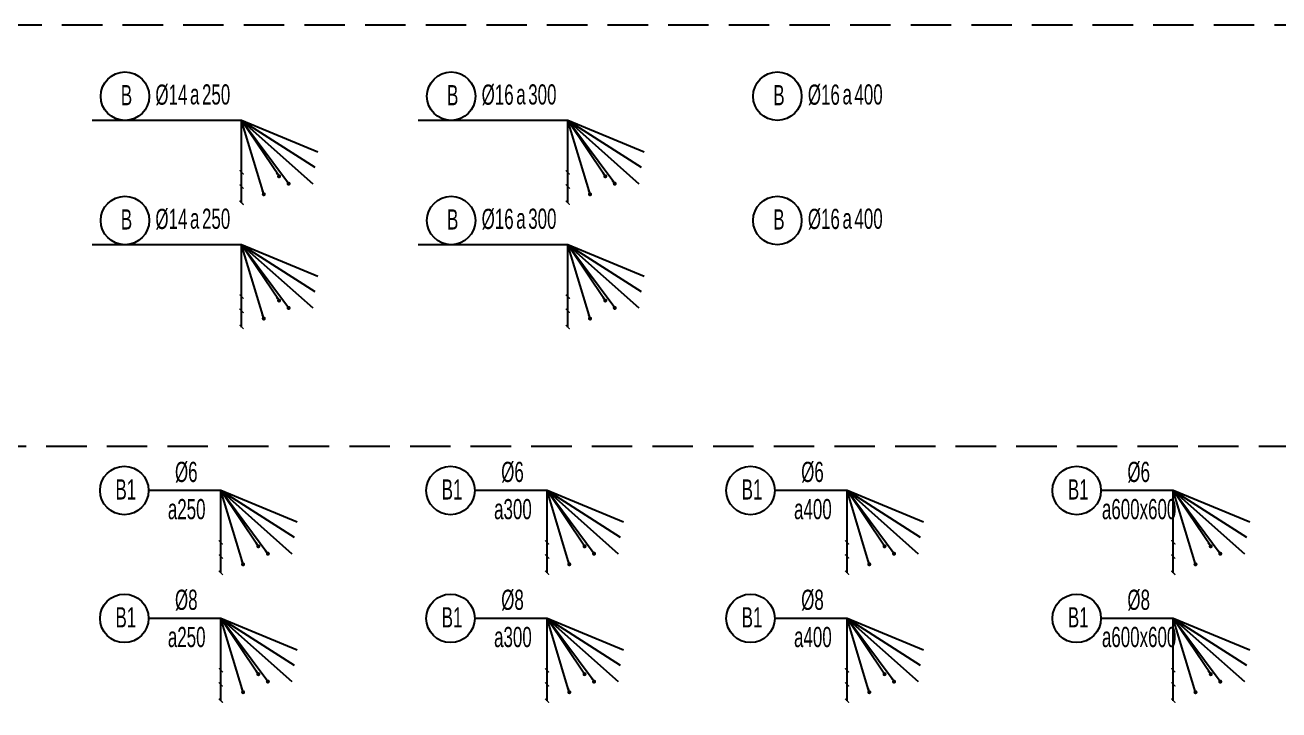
# Model space of a CAD drawing. Header units: millimetres. Extents: x -147841 to 368790, y -162721 to 84261.
# Drawn here: x -5617 to 2138, y -59794 to -55555 of the extents above; entities that cross this region are included whole.
import ezdxf
from ezdxf.enums import TextEntityAlignment as Align

# ---------------------------------------------------------------- set-up
doc = ezdxf.new("R2010")
doc.units = ezdxf.units.MM
doc.header["$LTSCALE"] = 1000
doc.header["$MEASUREMENT"] = 0
doc.linetypes.add('HIDDEN', pattern=[0.375, 0.25, -0.125])
doc.layers.get('0').update_dxf_attribs({"linetype": 'CONTINUOUS', "lineweight": 18})
for name, color, linetype in [('KC-Cotthep', 8, 'CONTINUOUS'), ('KC-Khuat', 9, 'HIDDEN'), ('KC-Text', 31, 'CONTINUOUS')]:
    doc.layers.add(name, color=color, linetype=linetype)
doc.styles.add('ARIAL', font='arial.ttf', dxfattribs={"width": 0.7})
doc.dimstyles.new('2.5-50', dxfattribs={"dimscale": 50, "dimtxt": 2.5, "dimasz": 1, "dimexe": 1, "dimexo": 2, "dimgap": 1, "dimtad": 1, "dimdec": 1, "dimdsep": 46, "dimtxsty": 'ARIAL', "dimblk": 'ARCHTICK', "dimcen": -1, "dimdle": 1, "dimclrd": 256, "dimclre": 256, "dimclrt": 3, "dimadec": 0, "dimazin": 2, "dimtfac": 0.1, "dimtdec": 1, "dimtmove": 0, "dimatfit": 1, "dimldrblk": 'ARCHTICK', "dimfxl": 1, "dimtvp": 0.833333, "dimtfill": 1, "dimtolj": 1, "dimtzin": 12, "dimarcsym": 0})

# ---------------------------------------------------------------- blocks, each defined once
blk = doc.blocks.new('att_thep_1')
blk.add_circle((0, 300), 300)
at = {"color": 31, "style": 'ARIAL', "width": 0.6}
blk.add_attdef('SH', text='', height=250, dxfattribs=at).set_placement((19, 189), align=Align.CENTER)
blk.add_attdef('DK', text='', height=250, dxfattribs=at).set_placement((773, 195), align=Align.RIGHT)
blk.add_attdef('KC', (953, 197), '', height=250, dxfattribs=at)
at = {"layer": 'KC-Text', "color": 31, "style": 'ARIAL', "width": 0.6}
blk.add_text('a', height=250, dxfattribs=at).set_placement((805, 199))
blk = doc.blocks.new('att_thep_2')
blk.add_circle((-300, 0), 300)
at = {"color": 3, "style": 'ARIAL', "width": 0.6}
blk.add_attdef('DK', text='', height=250, dxfattribs=at).set_placement((467, 105), align=Align.CENTER)
at = {"color": 31, "style": 'ARIAL', "width": 0.6}
blk.add_attdef('SH', text='', height=250, dxfattribs=at).set_placement((-281, -111), align=Align.CENTER)
at = {"color": 2, "style": 'ARIAL', "width": 0.6}
blk.add_attdef('KC', text='', height=250, dxfattribs=at).set_placement((472, -355), align=Align.CENTER)
blk = doc.blocks.new('_ARCHTICK')
at = {"color": 0, "linetype": 'ByBlock', "const_width": 0.3}
blk.add_lwpolyline([(-0.5, -0.5), (0.5, 0.5)], dxfattribs=at)

msp = doc.modelspace()

# ---------------------------------------------------------------- linework, layer by layer
at = {"layer": 'KC-Khuat'}
for points in [[(-11486.29, -58161.96), (14360.78, -58161.96), (14360.78, -55555.35), (-11486.29, -55555.35)], [(-11486.29, -58161.96), (14360.78, -58161.96), (14360.78, -60903.18), (-11486.29, -60903.18)]]:
    msp.add_lwpolyline(points, close=True, dxfattribs=at)

# ---------------------------------------------------------------- block references
at = {"layer": 'KC-Cotthep'}
ref = msp.add_blockref('att_thep_1', (-4999.53, -56145.79), dxfattribs=dict(at, xscale=0.5, yscale=0.5, zscale=0.5))
ref.add_attrib('SH', 'B', dxfattribs={"layer": '0', "color": 31, "height": 125, "style": 'ARIAL', "width": 0.6}).set_placement((-4990.02, -56051.53), align=Align.CENTER)
ref.add_attrib('KC', '250', (-4523.09, -56047.21), dxfattribs={"layer": '0', "color": 5, "height": 125, "style": 'ARIAL', "width": 0.6})
ref.add_attrib('DK', '%%C14', dxfattribs={"layer": '0', "color": 125, "height": 125, "style": 'ARIAL', "width": 0.6}).set_placement((-4613.26, -56048.35), align=Align.RIGHT)
ref = msp.add_blockref('att_thep_1', (-2981.67, -56145.79), dxfattribs=dict(at, xscale=0.5, yscale=0.5, zscale=0.5))
ref.add_attrib('SH', 'B', dxfattribs={"layer": '0', "color": 31, "height": 125, "style": 'ARIAL', "width": 0.6}).set_placement((-2972.16, -56051.53), align=Align.CENTER)
ref.add_attrib('KC', '300', (-2505.23, -56047.21), dxfattribs={"layer": '0', "color": 3, "height": 125, "style": 'ARIAL', "width": 0.6})
ref.add_attrib('DK', '%%C16', dxfattribs={"layer": '0', "color": 31, "height": 125, "style": 'ARIAL', "width": 0.6}).set_placement((-2595.4, -56048.35), align=Align.RIGHT)
ref = msp.add_blockref('att_thep_1', (-963.81, -56145.79), dxfattribs=dict(at, xscale=0.5, yscale=0.5, zscale=0.5))
ref.add_attrib('SH', 'B', dxfattribs={"layer": '0', "color": 31, "height": 125, "style": 'ARIAL', "width": 0.6}).set_placement((-954.31, -56051.53), align=Align.CENTER)
ref.add_attrib('KC', '400', (-487.38, -56047.21), dxfattribs={"layer": '0', "color": 4, "height": 125, "style": 'ARIAL', "width": 0.6})
ref.add_attrib('DK', '%%C16', dxfattribs={"layer": '0', "color": 31, "height": 125, "style": 'ARIAL', "width": 0.6}).set_placement((-577.54, -56048.35), align=Align.RIGHT)
ref = msp.add_blockref('att_thep_1', (-4999.53, -56914.89), dxfattribs=dict(at, xscale=0.5, yscale=0.5, zscale=0.5))
ref.add_attrib('SH', 'B', dxfattribs={"layer": '0', "color": 31, "height": 125, "style": 'ARIAL', "width": 0.6}).set_placement((-4990.02, -56820.63), align=Align.CENTER)
ref.add_attrib('KC', '250', (-4523.09, -56816.31), dxfattribs={"layer": '0', "color": 5, "height": 125, "style": 'ARIAL', "width": 0.6})
ref.add_attrib('DK', '%%C14', dxfattribs={"layer": '0', "color": 125, "height": 125, "style": 'ARIAL', "width": 0.6}).set_placement((-4613.26, -56817.45), align=Align.RIGHT)
ref = msp.add_blockref('att_thep_1', (-2981.67, -56914.89), dxfattribs=dict(at, xscale=0.5, yscale=0.5, zscale=0.5))
ref.add_attrib('SH', 'B', dxfattribs={"layer": '0', "color": 31, "height": 125, "style": 'ARIAL', "width": 0.6}).set_placement((-2972.16, -56820.63), align=Align.CENTER)
ref.add_attrib('KC', '300', (-2505.23, -56816.31), dxfattribs={"layer": '0', "color": 3, "height": 125, "style": 'ARIAL', "width": 0.6})
ref.add_attrib('DK', '%%C16', dxfattribs={"layer": '0', "color": 31, "height": 125, "style": 'ARIAL', "width": 0.6}).set_placement((-2595.4, -56817.45), align=Align.RIGHT)
ref = msp.add_blockref('att_thep_1', (-963.81, -56914.89), dxfattribs=dict(at, xscale=0.5, yscale=0.5, zscale=0.5))
ref.add_attrib('SH', 'B', dxfattribs={"layer": '0', "color": 31, "height": 125, "style": 'ARIAL', "width": 0.6}).set_placement((-954.31, -56820.63), align=Align.CENTER)
ref.add_attrib('KC', '400', (-487.38, -56816.31), dxfattribs={"layer": '0', "color": 4, "height": 125, "style": 'ARIAL', "width": 0.6})
ref.add_attrib('DK', '%%C16', dxfattribs={"layer": '0', "color": 31, "height": 125, "style": 'ARIAL', "width": 0.6}).set_placement((-577.54, -56817.45), align=Align.RIGHT)
ref = msp.add_blockref('att_thep_2', (-4853.59, -58435.82), dxfattribs=dict(at, xscale=0.5, yscale=0.5, zscale=0.5))
ref.add_attrib('KC', 'a250', dxfattribs={"layer": '0', "color": 5, "height": 125, "style": 'ARIAL', "width": 0.6}).set_placement((-4617.65, -58613.47), align=Align.CENTER)
ref.add_attrib('DK', '%%C6', dxfattribs={"layer": '0', "color": 3, "height": 125, "style": 'ARIAL', "width": 0.6}).set_placement((-4620.29, -58383.12), align=Align.CENTER)
ref.add_attrib('SH', 'B1', dxfattribs={"layer": '0', "color": 31, "height": 125, "style": 'ARIAL', "width": 0.6}).set_placement((-4994.08, -58491.56), align=Align.CENTER)
ref = msp.add_blockref('att_thep_2', (-2835.73, -58435.82), dxfattribs=dict(at, xscale=0.5, yscale=0.5, zscale=0.5))
ref.add_attrib('KC', 'a300', dxfattribs={"layer": '0', "color": 3, "height": 125, "style": 'ARIAL', "width": 0.6}).set_placement((-2599.8, -58613.47), align=Align.CENTER)
ref.add_attrib('DK', '%%C6', dxfattribs={"layer": '0', "color": 3, "height": 125, "style": 'ARIAL', "width": 0.6}).set_placement((-2602.43, -58383.12), align=Align.CENTER)
ref.add_attrib('SH', 'B1', dxfattribs={"layer": '0', "color": 31, "height": 125, "style": 'ARIAL', "width": 0.6}).set_placement((-2976.22, -58491.56), align=Align.CENTER)
ref = msp.add_blockref('att_thep_2', (-980.23, -58435.82), dxfattribs=dict(at, xscale=0.5, yscale=0.5, zscale=0.5))
ref.add_attrib('KC', 'a400', dxfattribs={"layer": '0', "color": 4, "height": 125, "style": 'ARIAL', "width": 0.6}).set_placement((-744.3, -58613.47), align=Align.CENTER)
ref.add_attrib('DK', '%%C6', dxfattribs={"layer": '0', "color": 3, "height": 125, "style": 'ARIAL', "width": 0.6}).set_placement((-746.93, -58383.12), align=Align.CENTER)
ref.add_attrib('SH', 'B1', dxfattribs={"layer": '0', "color": 31, "height": 125, "style": 'ARIAL', "width": 0.6}).set_placement((-1120.72, -58491.56), align=Align.CENTER)
ref = msp.add_blockref('att_thep_2', (1037.63, -58435.82), dxfattribs=dict(at, xscale=0.5, yscale=0.5, zscale=0.5))
ref.add_attrib('KC', 'a600x600', dxfattribs={"layer": '0', "color": 6, "height": 125, "style": 'ARIAL', "width": 0.6}).set_placement((1273.56, -58613.47), align=Align.CENTER)
ref.add_attrib('DK', '%%C6', dxfattribs={"layer": '0', "color": 3, "height": 125, "style": 'ARIAL', "width": 0.6}).set_placement((1270.92, -58383.12), align=Align.CENTER)
ref.add_attrib('SH', 'B1', dxfattribs={"layer": '0', "color": 31, "height": 125, "style": 'ARIAL', "width": 0.6}).set_placement((897.13, -58491.56), align=Align.CENTER)
ref = msp.add_blockref('att_thep_2', (-4853.59, -59227.24), dxfattribs=dict(at, xscale=0.5, yscale=0.5, zscale=0.5))
ref.add_attrib('KC', 'a250', dxfattribs={"layer": '0', "color": 5, "height": 125, "style": 'ARIAL', "width": 0.6}).set_placement((-4617.65, -59404.89), align=Align.CENTER)
ref.add_attrib('DK', '%%C8', dxfattribs={"layer": '0', "color": 175, "height": 125, "style": 'ARIAL', "width": 0.6}).set_placement((-4620.29, -59174.54), align=Align.CENTER)
ref.add_attrib('SH', 'B1', dxfattribs={"layer": '0', "color": 31, "height": 125, "style": 'ARIAL', "width": 0.6}).set_placement((-4994.08, -59282.98), align=Align.CENTER)
ref = msp.add_blockref('att_thep_2', (-2835.73, -59227.24), dxfattribs=dict(at, xscale=0.5, yscale=0.5, zscale=0.5))
ref.add_attrib('KC', 'a300', dxfattribs={"layer": '0', "color": 3, "height": 125, "style": 'ARIAL', "width": 0.6}).set_placement((-2599.8, -59404.89), align=Align.CENTER)
ref.add_attrib('DK', '%%C8', dxfattribs={"layer": '0', "color": 175, "height": 125, "style": 'ARIAL', "width": 0.6}).set_placement((-2602.43, -59174.54), align=Align.CENTER)
ref.add_attrib('SH', 'B1', dxfattribs={"layer": '0', "color": 31, "height": 125, "style": 'ARIAL', "width": 0.6}).set_placement((-2976.22, -59282.98), align=Align.CENTER)
ref = msp.add_blockref('att_thep_2', (-980.23, -59227.24), dxfattribs=dict(at, xscale=0.5, yscale=0.5, zscale=0.5))
ref.add_attrib('KC', 'a400', dxfattribs={"layer": '0', "color": 4, "height": 125, "style": 'ARIAL', "width": 0.6}).set_placement((-744.3, -59404.89), align=Align.CENTER)
ref.add_attrib('DK', '%%C8', dxfattribs={"layer": '0', "color": 175, "height": 125, "style": 'ARIAL', "width": 0.6}).set_placement((-746.93, -59174.54), align=Align.CENTER)
ref.add_attrib('SH', 'B1', dxfattribs={"layer": '0', "color": 31, "height": 125, "style": 'ARIAL', "width": 0.6}).set_placement((-1120.72, -59282.98), align=Align.CENTER)
ref = msp.add_blockref('att_thep_2', (1037.63, -59227.24), dxfattribs=dict(at, xscale=0.5, yscale=0.5, zscale=0.5))
ref.add_attrib('KC', 'a600x600', dxfattribs={"layer": '0', "color": 6, "height": 125, "style": 'ARIAL', "width": 0.6}).set_placement((1273.56, -59404.89), align=Align.CENTER)
ref.add_attrib('DK', '%%C8', dxfattribs={"layer": '0', "color": 175, "height": 125, "style": 'ARIAL', "width": 0.6}).set_placement((1270.92, -59174.54), align=Align.CENTER)
ref.add_attrib('SH', 'B1', dxfattribs={"layer": '0', "color": 31, "height": 125, "style": 'ARIAL', "width": 0.6}).set_placement((897.13, -59282.98), align=Align.CENTER)

# ---------------------------------------------------------------- leaders
at = {"layer": 'KC-Cotthep', "linetype": 'ByBlock'}
for points, override in [([(-4046.36, -56490.96), (-4278.11, -56145.79), (-5202.92, -56145.79)], {"dimasz": 0.5, "dimldrblk": 'DOT'}), ([(-4140.69, -56602.46), (-4278.11, -56145.79), (-5202.92, -56145.79)], {"dimasz": 0.5, "dimldrblk": 'DOT'}), ([(-3987.49, -56536.85), (-4278.11, -56145.79), (-5202.92, -56145.79)], {"dimasz": 0.5, "dimldrblk": 'DOT'}), ([(-3805.61, -56342.32), (-4278.11, -56145.79), (-5202.92, -56145.79)], {"dimasz": 0.5, "dimldrblk": 'None'}), ([(-3823.12, -56436.36), (-4278.11, -56145.79), (-5202.92, -56145.79)], {"dimasz": 0.5, "dimldrblk": 'None'}), ([(-3836.25, -56539.14), (-4278.11, -56145.79), (-5202.92, -56145.79)], {"dimasz": 0.5, "dimldrblk": 'None'}), ([(-4278.11, -56655.04), (-4278.11, -56145.79), (-5202.92, -56145.79)], {"dimasz": 0.5}), ([(-4278.11, -56554.45), (-4278.11, -56145.79), (-5202.92, -56145.79)], {"dimasz": 0.5}), ([(-4278.11, -56466.97), (-4278.11, -56145.79), (-5202.92, -56145.79)], {"dimasz": 0.5}), ([(-2028.5, -56490.96), (-2260.25, -56145.79), (-3185.06, -56145.79)], {"dimasz": 0.5, "dimldrblk": 'DOT'}), ([(-2122.83, -56602.46), (-2260.25, -56145.79), (-3185.06, -56145.79)], {"dimasz": 0.5, "dimldrblk": 'DOT'}), ([(-1969.63, -56536.85), (-2260.25, -56145.79), (-3185.06, -56145.79)], {"dimasz": 0.5, "dimldrblk": 'DOT'}), ([(-1787.75, -56342.32), (-2260.25, -56145.79), (-3185.06, -56145.79)], {"dimasz": 0.5, "dimldrblk": 'None'}), ([(-1805.26, -56436.36), (-2260.25, -56145.79), (-3185.06, -56145.79)], {"dimasz": 0.5, "dimldrblk": 'None'}), ([(-1818.39, -56539.14), (-2260.25, -56145.79), (-3185.06, -56145.79)], {"dimasz": 0.5, "dimldrblk": 'None'}), ([(-2260.25, -56655.04), (-2260.25, -56145.79), (-3185.06, -56145.79)], {"dimasz": 0.5}), ([(-2260.25, -56554.45), (-2260.25, -56145.79), (-3185.06, -56145.79)], {"dimasz": 0.5}), ([(-2260.25, -56466.97), (-2260.25, -56145.79), (-3185.06, -56145.79)], {"dimasz": 0.5}), ([(-4046.36, -57260.06), (-4278.11, -56914.89), (-5202.92, -56914.89)], {"dimasz": 0.5, "dimldrblk": 'DOT'}), ([(-4140.69, -57371.56), (-4278.11, -56914.89), (-5202.92, -56914.89)], {"dimasz": 0.5, "dimldrblk": 'DOT'}), ([(-3987.49, -57305.95), (-4278.11, -56914.89), (-5202.92, -56914.89)], {"dimasz": 0.5, "dimldrblk": 'DOT'}), ([(-3805.61, -57111.42), (-4278.11, -56914.89), (-5202.92, -56914.89)], {"dimasz": 0.5, "dimldrblk": 'None'}), ([(-3823.12, -57205.46), (-4278.11, -56914.89), (-5202.92, -56914.89)], {"dimasz": 0.5, "dimldrblk": 'None'}), ([(-3836.25, -57308.24), (-4278.11, -56914.89), (-5202.92, -56914.89)], {"dimasz": 0.5, "dimldrblk": 'None'}), ([(-4278.11, -57424.14), (-4278.11, -56914.89), (-5202.92, -56914.89)], {"dimasz": 0.5}), ([(-4278.11, -57323.55), (-4278.11, -56914.89), (-5202.92, -56914.89)], {"dimasz": 0.5}), ([(-4278.11, -57236.07), (-4278.11, -56914.89), (-5202.92, -56914.89)], {"dimasz": 0.5}), ([(-2028.5, -57260.06), (-2260.25, -56914.89), (-3185.06, -56914.89)], {"dimasz": 0.5, "dimldrblk": 'DOT'}), ([(-2122.83, -57371.56), (-2260.25, -56914.89), (-3185.06, -56914.89)], {"dimasz": 0.5, "dimldrblk": 'DOT'}), ([(-1969.63, -57305.95), (-2260.25, -56914.89), (-3185.06, -56914.89)], {"dimasz": 0.5, "dimldrblk": 'DOT'}), ([(-1787.75, -57111.42), (-2260.25, -56914.89), (-3185.06, -56914.89)], {"dimasz": 0.5, "dimldrblk": 'None'}), ([(-1805.26, -57205.46), (-2260.25, -56914.89), (-3185.06, -56914.89)], {"dimasz": 0.5, "dimldrblk": 'None'}), ([(-1818.39, -57308.24), (-2260.25, -56914.89), (-3185.06, -56914.89)], {"dimasz": 0.5, "dimldrblk": 'None'}), ([(-2260.25, -57424.14), (-2260.25, -56914.89), (-3185.06, -56914.89)], {"dimasz": 0.5}), ([(-2260.25, -57323.55), (-2260.25, -56914.89), (-3185.06, -56914.89)], {"dimasz": 0.5}), ([(-2260.25, -57236.07), (-2260.25, -56914.89), (-3185.06, -56914.89)], {"dimasz": 0.5}), ([(-4174.55, -58780.99), (-4406.3, -58435.82), (-4853.59, -58435.82)], {"dimasz": 0.5, "dimldrblk": 'DOT'}), ([(-4268.88, -58892.49), (-4406.3, -58435.82), (-4853.59, -58435.82)], {"dimasz": 0.5, "dimldrblk": 'DOT'}), ([(-4115.68, -58826.88), (-4406.3, -58435.82), (-4853.59, -58435.82)], {"dimasz": 0.5, "dimldrblk": 'DOT'}), ([(-3933.8, -58632.35), (-4406.3, -58435.82), (-4853.59, -58435.82)], {"dimasz": 0.5, "dimldrblk": 'None'}), ([(-3951.31, -58726.39), (-4406.3, -58435.82), (-4853.59, -58435.82)], {"dimasz": 0.5, "dimldrblk": 'None'}), ([(-3964.44, -58829.17), (-4406.3, -58435.82), (-4853.59, -58435.82)], {"dimasz": 0.5, "dimldrblk": 'None'}), ([(-4406.3, -58945.07), (-4406.3, -58435.82), (-4853.59, -58435.82)], {"dimasz": 0.5}), ([(-4406.3, -58844.48), (-4406.3, -58435.82), (-4853.59, -58435.82)], {"dimasz": 0.5}), ([(-4406.3, -58757), (-4406.3, -58435.82), (-4853.59, -58435.82)], {"dimasz": 0.5}), ([(-2156.7, -58780.99), (-2388.44, -58435.82), (-2835.73, -58435.82)], {"dimasz": 0.5, "dimldrblk": 'DOT'}), ([(-2251.02, -58892.49), (-2388.44, -58435.82), (-2835.73, -58435.82)], {"dimasz": 0.5, "dimldrblk": 'DOT'}), ([(-2097.83, -58826.88), (-2388.44, -58435.82), (-2835.73, -58435.82)], {"dimasz": 0.5, "dimldrblk": 'DOT'}), ([(-1915.95, -58632.35), (-2388.44, -58435.82), (-2835.73, -58435.82)], {"dimasz": 0.5, "dimldrblk": 'None'}), ([(-1933.45, -58726.39), (-2388.44, -58435.82), (-2835.73, -58435.82)], {"dimasz": 0.5, "dimldrblk": 'None'}), ([(-1946.59, -58829.17), (-2388.44, -58435.82), (-2835.73, -58435.82)], {"dimasz": 0.5, "dimldrblk": 'None'}), ([(-2388.44, -58945.07), (-2388.44, -58435.82), (-2835.73, -58435.82)], {"dimasz": 0.5}), ([(-2388.44, -58844.48), (-2388.44, -58435.82), (-2835.73, -58435.82)], {"dimasz": 0.5}), ([(-2388.44, -58757), (-2388.44, -58435.82), (-2835.73, -58435.82)], {"dimasz": 0.5}), ([(-301.2, -58780.99), (-532.94, -58435.82), (-980.23, -58435.82)], {"dimasz": 0.5, "dimldrblk": 'DOT'}), ([(-395.52, -58892.49), (-532.94, -58435.82), (-980.23, -58435.82)], {"dimasz": 0.5, "dimldrblk": 'DOT'}), ([(-242.33, -58826.88), (-532.94, -58435.82), (-980.23, -58435.82)], {"dimasz": 0.5, "dimldrblk": 'DOT'}), ([(-60.44, -58632.35), (-532.94, -58435.82), (-980.23, -58435.82)], {"dimasz": 0.5, "dimldrblk": 'None'}), ([(-77.95, -58726.39), (-532.94, -58435.82), (-980.23, -58435.82)], {"dimasz": 0.5, "dimldrblk": 'None'}), ([(-91.09, -58829.17), (-532.94, -58435.82), (-980.23, -58435.82)], {"dimasz": 0.5, "dimldrblk": 'None'}), ([(-532.94, -58945.07), (-532.94, -58435.82), (-980.23, -58435.82)], {"dimasz": 0.5}), ([(-532.94, -58844.48), (-532.94, -58435.82), (-980.23, -58435.82)], {"dimasz": 0.5}), ([(-532.94, -58757), (-532.94, -58435.82), (-980.23, -58435.82)], {"dimasz": 0.5}), ([(1716.66, -58780.99), (1484.92, -58435.82), (1037.63, -58435.82)], {"dimasz": 0.5, "dimldrblk": 'DOT'}), ([(1622.34, -58892.49), (1484.92, -58435.82), (1037.63, -58435.82)], {"dimasz": 0.5, "dimldrblk": 'DOT'}), ([(1775.53, -58826.88), (1484.92, -58435.82), (1037.63, -58435.82)], {"dimasz": 0.5, "dimldrblk": 'DOT'}), ([(1957.41, -58632.35), (1484.92, -58435.82), (1037.63, -58435.82)], {"dimasz": 0.5, "dimldrblk": 'None'}), ([(1939.9, -58726.39), (1484.92, -58435.82), (1037.63, -58435.82)], {"dimasz": 0.5, "dimldrblk": 'None'}), ([(1926.77, -58829.17), (1484.92, -58435.82), (1037.63, -58435.82)], {"dimasz": 0.5, "dimldrblk": 'None'}), ([(1484.92, -58945.07), (1484.92, -58435.82), (1037.63, -58435.82)], {"dimasz": 0.5}), ([(1484.92, -58844.48), (1484.92, -58435.82), (1037.63, -58435.82)], {"dimasz": 0.5}), ([(1484.92, -58757), (1484.92, -58435.82), (1037.63, -58435.82)], {"dimasz": 0.5}), ([(-4174.55, -59572.41), (-4406.3, -59227.24), (-4853.59, -59227.24)], {"dimasz": 0.5, "dimldrblk": 'DOT'}), ([(-4268.88, -59683.91), (-4406.3, -59227.24), (-4853.59, -59227.24)], {"dimasz": 0.5, "dimldrblk": 'DOT'}), ([(-4115.68, -59618.31), (-4406.3, -59227.24), (-4853.59, -59227.24)], {"dimasz": 0.5, "dimldrblk": 'DOT'}), ([(-3933.8, -59423.77), (-4406.3, -59227.24), (-4853.59, -59227.24)], {"dimasz": 0.5, "dimldrblk": 'None'}), ([(-3951.31, -59517.81), (-4406.3, -59227.24), (-4853.59, -59227.24)], {"dimasz": 0.5, "dimldrblk": 'None'}), ([(-3964.44, -59620.59), (-4406.3, -59227.24), (-4853.59, -59227.24)], {"dimasz": 0.5, "dimldrblk": 'None'}), ([(-4406.3, -59736.49), (-4406.3, -59227.24), (-4853.59, -59227.24)], {"dimasz": 0.5}), ([(-4406.3, -59635.9), (-4406.3, -59227.24), (-4853.59, -59227.24)], {"dimasz": 0.5}), ([(-4406.3, -59548.42), (-4406.3, -59227.24), (-4853.59, -59227.24)], {"dimasz": 0.5}), ([(-2156.7, -59572.41), (-2388.44, -59227.24), (-2835.73, -59227.24)], {"dimasz": 0.5, "dimldrblk": 'DOT'}), ([(-2251.02, -59683.91), (-2388.44, -59227.24), (-2835.73, -59227.24)], {"dimasz": 0.5, "dimldrblk": 'DOT'}), ([(-2097.83, -59618.31), (-2388.44, -59227.24), (-2835.73, -59227.24)], {"dimasz": 0.5, "dimldrblk": 'DOT'}), ([(-1915.95, -59423.77), (-2388.44, -59227.24), (-2835.73, -59227.24)], {"dimasz": 0.5, "dimldrblk": 'None'}), ([(-1933.45, -59517.81), (-2388.44, -59227.24), (-2835.73, -59227.24)], {"dimasz": 0.5, "dimldrblk": 'None'}), ([(-1946.59, -59620.59), (-2388.44, -59227.24), (-2835.73, -59227.24)], {"dimasz": 0.5, "dimldrblk": 'None'}), ([(-2388.44, -59736.49), (-2388.44, -59227.24), (-2835.73, -59227.24)], {"dimasz": 0.5}), ([(-2388.44, -59635.9), (-2388.44, -59227.24), (-2835.73, -59227.24)], {"dimasz": 0.5}), ([(-2388.44, -59548.42), (-2388.44, -59227.24), (-2835.73, -59227.24)], {"dimasz": 0.5}), ([(-301.2, -59572.41), (-532.94, -59227.24), (-980.23, -59227.24)], {"dimasz": 0.5, "dimldrblk": 'DOT'}), ([(-395.52, -59683.91), (-532.94, -59227.24), (-980.23, -59227.24)], {"dimasz": 0.5, "dimldrblk": 'DOT'}), ([(-242.33, -59618.31), (-532.94, -59227.24), (-980.23, -59227.24)], {"dimasz": 0.5, "dimldrblk": 'DOT'}), ([(-60.44, -59423.77), (-532.94, -59227.24), (-980.23, -59227.24)], {"dimasz": 0.5, "dimldrblk": 'None'}), ([(-77.95, -59517.81), (-532.94, -59227.24), (-980.23, -59227.24)], {"dimasz": 0.5, "dimldrblk": 'None'}), ([(-91.09, -59620.59), (-532.94, -59227.24), (-980.23, -59227.24)], {"dimasz": 0.5, "dimldrblk": 'None'}), ([(-532.94, -59736.49), (-532.94, -59227.24), (-980.23, -59227.24)], {"dimasz": 0.5}), ([(-532.94, -59635.9), (-532.94, -59227.24), (-980.23, -59227.24)], {"dimasz": 0.5}), ([(-532.94, -59548.42), (-532.94, -59227.24), (-980.23, -59227.24)], {"dimasz": 0.5}), ([(1716.66, -59572.41), (1484.92, -59227.24), (1037.63, -59227.24)], {"dimasz": 0.5, "dimldrblk": 'DOT'}), ([(1622.34, -59683.91), (1484.92, -59227.24), (1037.63, -59227.24)], {"dimasz": 0.5, "dimldrblk": 'DOT'}), ([(1775.53, -59618.31), (1484.92, -59227.24), (1037.63, -59227.24)], {"dimasz": 0.5, "dimldrblk": 'DOT'}), ([(1957.41, -59423.77), (1484.92, -59227.24), (1037.63, -59227.24)], {"dimasz": 0.5, "dimldrblk": 'None'}), ([(1939.9, -59517.81), (1484.92, -59227.24), (1037.63, -59227.24)], {"dimasz": 0.5, "dimldrblk": 'None'}), ([(1926.77, -59620.59), (1484.92, -59227.24), (1037.63, -59227.24)], {"dimasz": 0.5, "dimldrblk": 'None'}), ([(1484.92, -59736.49), (1484.92, -59227.24), (1037.63, -59227.24)], {"dimasz": 0.5}), ([(1484.92, -59635.9), (1484.92, -59227.24), (1037.63, -59227.24)], {"dimasz": 0.5}), ([(1484.92, -59548.42), (1484.92, -59227.24), (1037.63, -59227.24)], {"dimasz": 0.5})]:
    msp.add_leader(points, dimstyle='2.5-50', override=override, dxfattribs=at)

doc.saveas('drawing.dxf')
